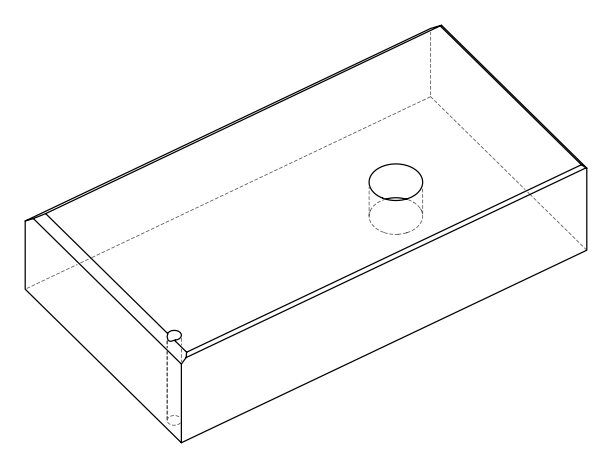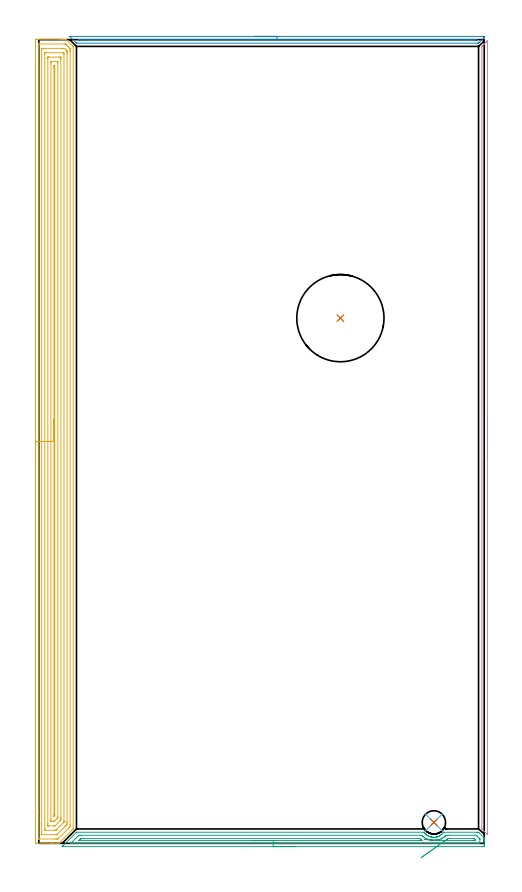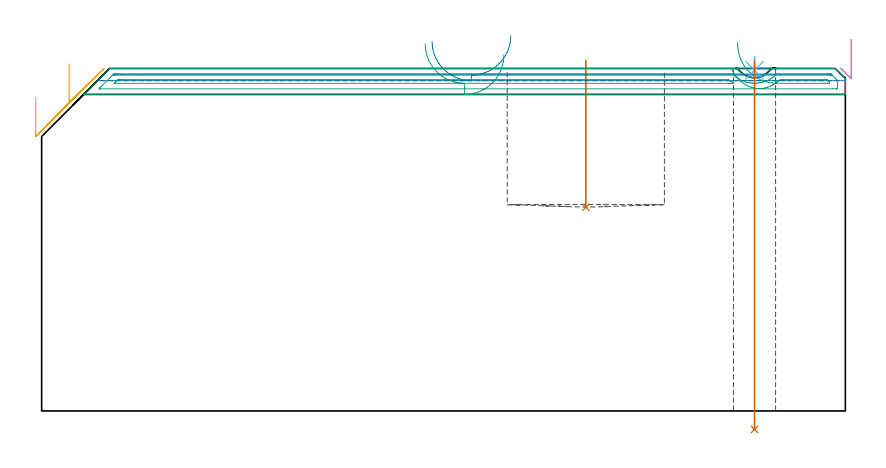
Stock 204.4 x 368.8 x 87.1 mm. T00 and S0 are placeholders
(PLAN: 7 operations, 3 tool changes, 32.3 min)
(1 INDEXABLE_INSERT_DRILL_BLIND_HOLE_FROM_SOLID | STEP1POCKET | NXT0302_035 | 0.15 min | 43751 mm3)
(2 AREA_MILL | FG_CHAMFER_SURFACE | UGT0205_001 | 3.14 min | 924 mm3)
(3 AREA_MILL_1 | FG_CHAMFER_SURFACE_1 | UGT0205_001 | 4.81 min | 4310 mm3)
(4 AREA_MILL_2 | FG_CHAMFER_SURFACE_2 | UGT0205_001 | 3.06 min | 1221 mm3)
(5 AREA_MILL_3 | FG_CHAMFER_SURFACE_3 | UGT0205_001 | 20.76 min | 54982 mm3)
(6 SPOT_DRILL | STEP1HOLE | NXT0321_9005460120000 | 0.03 min | 2 mm3)
(7 DRILL_THROUGH_HOLE_INTO_CENTER | STEP1HOLE | UGT0301_219 | 0.38 min | 7793 mm3)
(TOOL NXT0302_035 | Index. Insert Drill 40mm [880-D4000L40-05] | D40 PA176 FL200 Z2)
(TOOL UGT0205_001 | Chamfer Mill 20 x 3 x 45 deg. | D20 FL50 Z2)
(TOOL NXT0321_9005460120000 | NC Spot Drill, 142deg, 12mm, Carbide, Uncoated | D12 PA142 FL30 Z2)
(TOOL UGT0301_219 | Twist Drill 10.7 mm | D10.7 PA118 FL90 Z2)
(OP 1 INDEXABLE_INSERT_DRILL_BLIND_HOLE_FROM_SOLID)
G17 G21 G94 G90
T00 M6
G54
G17 G0 G90 X138.4 Y241. S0 M3
G43 Z97.1 H1
G94 G81 G98 Z51.8 F250. R89.1
G80
M5
M2
(OP 2 AREA_MILL)
G17 G21 G94 G90
T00 M6
G54
G17 G0 G90 X99.3 Y370.3 S1061 M3
G43 Z97.1 H0
Z94.
G94 G1 X99.338 Z93.128 F250.
X99.452 Z92.264
X99.641 Z91.412
X99.903 Z90.58
X100.237 Z89.774
X100.64 Z89.
X101.108 Z88.264
X101.64 Z87.572
X102.229 Z86.929
X102.872 Z86.34
X103.564 Z85.808
X104.3 Z85.34
X105.074 Z84.937
X105.88 Z84.603
X106.712 Z84.341
X107.564 Z84.152
X108.428 Z84.038
X109.3 Z84.
X204.253
X204.359 Y370.296 Z84.004
X204.39 Y370.294 Z84.006
X204.4 Y370.058 Z84.242
Y369.836 Z84.464
Y369.833 Z84.467
X204.39 Y369.793 Z84.505
X204.218 Y369.617 Z84.679
X204.104 Y369.503 Z84.795
X203.858 Y369.258 Z85.042
X202.024 Y367.423 Z86.876
X201.897 Y367.3 Z86.997
X201.795 Y367.202 Z87.087
X201.132 Y367.2 Z87.1
X17.468
X17.305 Y367.203 Z87.089
X17.246 Y367.255 Z87.04
X17.087 Y367.413 Z86.886
X14.313 Y370.186 Z84.111
X14.243 Y370.254 Z84.039
X14.217 Y370.292 Z84.
X14.223 Y370.293 Z83.998
X14.235 Y370.297 Z83.996
X14.284 Y370.299 Z83.999
X14.347
X14.537 Y370.3 Z84.
X109.3
Y368.886 Z85.414
X200.547 Y368.885 Z85.415
X200.804 Y368.882 Z85.418
X200.946 Y368.879 Z85.421
X201.013 Y368.874 Z85.426
X200.972 Y368.83 Z85.47
X200.903 Y368.76 Z85.54
X200.789 Y368.65 Z85.65
X200.747 Y368.621 Z85.679
X200.675 Y368.619 Z85.681
X200.52 Y368.616 Z85.684
X200.241 Y368.615 Z85.685
X199.934 Y368.614 Z85.686
X19.251
X18.944 Y368.615 Z85.685
X18.639 Y368.618 Z85.682
X18.359 Y368.621 Z85.679
X18.325 Y368.636 Z85.664
X18.285 Y368.675 Z85.625
X18.208 Y368.754 Z85.546
X18.098 Y368.879 Z85.421
X18.359 Y368.882 Z85.418
X18.667 Y368.885 Z85.415
X24.879 Y368.886 Z85.414
X109.3
X110.172 Z85.452
X111.036 Z85.566
X111.888 Z85.755
X112.72 Z86.017
X113.526 Z86.351
X114.3 Z86.754
X115.036 Z87.223
X115.728 Z87.754
X116.371 Z88.343
X116.96 Z88.986
X117.492 Z89.678
X117.96 Z90.414
X118.363 Z91.188
X118.697 Z91.994
X118.959 Z92.826
X119.148 Z93.678
X119.262 Z94.543
X119.3 Z95.414
G0 Z97.1
M5
M2
(OP 3 AREA_MILL_1)
G17 G21 G94 G90
T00 M6
G54
G17 G0 G90 X117.55 Y-1.5 S1061 M3
G43 Z97.1 H0
Z90.5
G94 G1 X117.512 Z89.628 F250.
X117.398 Z88.764
X117.209 Z87.912
X116.947 Z87.08
X116.613 Z86.274
X116.21 Z85.5
X115.742 Z84.764
X115.211 Z84.072
X114.621 Z83.429
X113.978 Z82.84
X113.286 Z82.309
X112.55 Z81.84
X111.776 Z81.437
X110.97 Z81.103
X110.138 Z80.841
X109.287 Z80.652
X108.422 Z80.538
X107.55 Z80.5
X10.935
X10.767 Y-1.496 Z80.504
X10.712 Y-1.492 Z80.506
X10.873 Y-1.327 Z80.669
X10.992 Y-1.207 Z80.791
X11.23 Y-0.97 Z81.03
X17.156 Y4.955 Z86.955
X17.305 Y5.098 Z87.087
X17.529 Y5.1 Z87.1
X176.18
X176.862 Y5.098 Z87.088
X176.995 Y4.942 Z86.94
X177.072 Y4.846 Z86.845
X177.254 Y4.619 Z86.615
X177.385 Y4.48 Z86.475
X177.517 Y4.338 Z86.335
X177.657 Y4.188 Z86.187
X177.741 Y4.109 Z86.106
X177.963 Y3.926 Z85.924
X178.019 Y3.885 Z85.882
X178.175 Y3.769 Z85.767
X178.635 Y3.471 Z85.469
X178.854 Y3.352 Z85.348
X178.946 Y3.301 Z85.299
X179.234 Y3.173 Z85.172
X179.529 Y3.06 Z85.06
X179.973 Y2.928 Z84.927
X180.028 Y2.917 Z84.915
X180.093 Y2.903 Z84.901
X180.191 Y2.885 Z84.878
X180.423 Y2.834 Z84.831
X180.635 Y2.805 Z84.804
X180.636 Y2.806
X180.858 Y2.779 Z84.771
X180.869 Y2.777 Z84.77
X180.923 Y2.773 Z84.767
X180.968 Y2.77 Z84.762
X181.093 Y2.759 Z84.756
X181.317 Y2.752 Z84.75
X181.487 Y2.759 Z84.752
X181.585 Y2.764 Z84.761
X181.611 Y2.765 Z84.764
X181.765 Y2.777 Z84.776
X182.211 Y2.84 Z84.836
X182.419 Y2.887 Z84.88
X182.561 Y2.917 Z84.913
X182.661 Y2.938 Z84.936
X182.72 Y2.956 Z84.954
X182.865 Y3.001 Z84.997
X183.105 Y3.072 Z85.071
X183.383 Y3.179 Z85.179
X183.654 Y3.301 Z85.299
X183.756 Y3.358 Z85.355
X184. Y3.491 Z85.489
X184.457 Y3.797 Z85.795
X184.894 Y4.142 Z86.138
X184.944 Y4.189 Z86.186
X185.346 Y4.618 Z86.615
X185.594 Y4.927 Z86.927
X185.619 Y4.959 Z86.959
X185.727 Y5.094 Z87.092
X185.985 Y5.1 Z87.1
X201.137
X201.795 Y5.098 Z87.087
X201.96 Y4.94 Z86.939
X204.256 Y2.644 Z84.643
X204.306 Y2.595 Z84.593
X204.39 Y2.5 Z84.495
X204.4 Y2.405 Z84.404
Y1.959 Z83.958
Y1.483 Z83.482
Y0.907 Z82.902
Y-0.275 Z81.722
X204.399 Y-0.88 Z81.113
X204.397 Y-1.468 Z80.527
X204.393 Y-1.49 Z80.505
X203.811 Y-1.5 Z80.5
X107.55
Y-0.086 Z81.914
X14.953 Y-0.085 Z81.915
X14.855 Y-0.084 Z81.916
X14.756 Y-0.082 Z81.918
X14.585 Y-0.077 Z81.923
X14.668 Y0.013 Z82.013
X14.76 Y0.108 Z82.108
X14.855 Y0.205 Z82.205
X15.205 Y0.555 Z82.555
X17.529 Y2.879 Z84.879
X17.883 Y3.231 Z85.231
X18.244 Y3.587 Z85.587
X18.334 Y3.673 Z85.673
X18.42 Y3.679 Z85.679
X19.213 Y3.685 Z85.685
X19.311
X175.289
X175.712 Y3.679 Z85.679
X175.75 Y3.649 Z85.649
X175.817 Y3.587 Z85.587
X176.18 Y3.234 Z85.234
X176.477 Y2.988 Z84.988
X176.887 Y2.693 Z84.693
X177.072 Y2.57 Z84.57
X177.408 Y2.356 Z84.356
X177.796 Y2.151 Z84.151
X177.963 Y2.072 Z84.072
X178.075 Y2.024 Z84.024
X178.637 Y1.8 Z83.8
X178.854 Y1.729 Z83.729
X178.956 Y1.698 Z83.698
X179.418 Y1.576 Z83.576
X179.746 Y1.507 Z83.507
X180.101 Y1.443 Z83.443
X180.637 Y1.376 Z83.376
X181.087 Y1.349 Z83.349
X181.528 Y1.348 Z83.348
X181.952 Y1.375 Z83.375
X182.419 Y1.433 Z83.433
X182.738 Y1.481 Z83.481
X183.311 Y1.607 Z83.607
X183.462 Y1.649 Z83.649
X183.968 Y1.8 Z83.8
X184.166 Y1.872 Z83.872
X184.202 Y1.886 Z83.886
X184.763 Y2.131 Z84.131
X185.093 Y2.309 Z84.309
X185.338 Y2.449 Z84.449
X185.712 Y2.693 Z84.693
X185.873 Y2.805 Z84.805
X185.985 Y2.887 Z84.887
X186.372 Y3.198 Z85.198
X186.514 Y3.322 Z85.322
X186.78 Y3.587 Z85.587
X186.813 Y3.619 Z85.619
X186.876 Y3.679 Z85.679
X187.669 Y3.685 Z85.685
X187.767
X200.344
X200.541 Y3.683 Z85.683
X200.672 Y3.68 Z85.68
X200.762 Y3.677 Z85.677
X200.781 Y3.661 Z85.661
X200.86 Y3.587 Z85.587
X201.137 Y3.313 Z85.313
X201.757 Y2.693 Z84.693
X202.028 Y2.422 Z84.422
X202.337 Y2.11 Z84.11
X202.373 Y2.071 Z84.071
X202.388 Y2.051 Z84.051
X202.391 Y2.023 Z84.023
X202.397 Y1.924 Z83.924
X202.399 Y1.8 Z83.8
Y0.535 Z82.535
X202.392 Y0.013 Z82.013
X202.39 Y-0.073 Z81.927
X202.225 Y-0.081 Z81.919
X202.125 Y-0.084 Z81.916
X202.028 Y-0.085 Z81.915
X201.235 Y-0.086 Z81.914
X107.55
Y1.329 Z83.329
X18.644
X18.572 Y1.33 Z83.33
X18.495 Y1.333 Z83.333
X18.447 Y1.335 Z83.335
X18.471 Y1.361 Z83.361
X18.661 Y1.558 Z83.558
X18.9 Y1.8 Z83.8
X19.106 Y2.006 Z84.006
X19.311 Y2.207 Z84.207
X19.37 Y2.259 Z84.259
X19.418 Y2.264 Z84.264
X19.522 Y2.267 Z84.267
X19.733 Y2.27 Z84.27
X20.202 Y2.271 Z84.271
X20.623
X174.398
X174.608 Y2.269 Z84.269
X174.66 Y2.267 Z84.267
X174.683 Y2.265 Z84.265
X174.729 Y2.236 Z84.236
X174.943 Y2.075 Z84.075
X175.234 Y1.855 Z83.855
X175.289 Y1.815 Z83.815
X175.31 Y1.8 Z83.8
X175.358 Y1.762 Z83.762
X175.894 Y1.335 Z83.335
X175.755 Y1.333 Z83.333
X175.289 Y1.33 Z83.33
X174.868 Y1.329 Z83.329
X107.55
X106.679 Z83.367
X105.814 Z83.48
X104.962 Z83.669
X104.13 Z83.932
X103.324 Z84.265
X102.55 Z84.668
X101.814 Z85.137
X101.122 Z85.668
X100.479 Z86.257
X99.89 Z86.901
X99.359 Z87.593
X98.89 Z88.329
X98.487 Z89.102
X98.153 Z89.908
X97.891 Z90.74
X97.702 Z91.592
X97.588 Z92.457
X97.55 Z93.329
G0 Z97.1
X175.46 Y-6.564
Z86.988
G1 X175.843 Y-6.292 Z86.252
X176.276 Y-5.985 Z85.56
X176.758 Y-5.644 Z84.917
X177.283 Y-5.272 Z84.328
X177.848 Y-4.872 Z83.798
X178.448 Y-4.446 Z83.329
X179.08 Y-3.999 Z82.927
X179.738 Y-3.532 Z82.594
X180.417 Y-3.051 Z82.332
X181.112 Y-2.559 Z82.144
X181.817 Y-2.059 Z82.03
X182.529 Y-1.555 Z81.993
X183.24 Y-1.051 Z82.031
X183.945 Y-0.551 Z82.146
X184.64 Y-0.059 Z82.335
X185.319 Y0.422 Z82.598
X185.976 Y0.888 Z82.932
X186.607 Y1.336 Z83.336
X186.688 Y1.392 Z83.392
X186.788 Y1.462 Z83.462
X186.876 Y1.521 Z83.521
X187.041 Y1.634 Z83.634
X187.279 Y1.8 Z83.8
X187.558 Y2.009 Z84.009
X187.767 Y2.168 Z84.168
X187.881 Y2.252 Z84.252
X187.903 Y2.265 Z84.265
X187.926 Y2.268 Z84.268
X187.978 Y2.27 Z84.27
X188.188 Y2.271 Z84.271
X188.659
X199.354
X199.511 Y2.27 Z84.27
X199.636 Y2.268 Z84.268
X199.715 Y2.265 Z84.265
X199.769 Y2.22 Z84.22
X200.2 Y1.8 Z83.8
X200.245 Y1.755 Z83.755
X200.333 Y1.661 Z83.661
X200.375 Y1.614 Z83.614
X200.39 Y1.565 Z83.565
X200.395 Y1.477 Z83.477
Y1.432 Z83.432
X200.386 Y1.336 Z83.336
X200.245 Y1.333 Z83.333
X199.823 Y1.33 Z83.33
X199.354 Y1.329 Z83.329
X198.933
X186.803
X186.701 Y1.332 Z83.332
X186.607 Y1.336 Z83.336
X185.739 Y1.37 Z83.408
X184.88 Y1.405 Z83.557
X184.037 Y1.438 Z83.779
X183.217 Y1.471 Z84.075
X182.426 Y1.503 Z84.441
X181.669 Y1.533 Z84.874
X180.953 Y1.562 Z85.372
X180.283 Y1.589 Z85.93
X179.665 Y1.614 Z86.545
X179.102 Y1.636 Z87.211
X178.599 Y1.656 Z87.924
X178.161 Y1.674 Z88.678
X177.79 Y1.689 Z89.467
X177.488 Y1.701 Z90.286
X177.26 Y1.71 Z91.128
X177.105 Y1.716 Z91.986
X177.026 Y1.719 Z92.855
X177.023 Z93.727
G0 Z97.1
M5
M2
(OP 4 AREA_MILL_2)
G17 G21 G94 G90
T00 M6
G54
G17 G0 G90 X205.9 Y196.15 S1061 M3
G43 Z97.1 H0
Z94.5
G94 G1 Y196.112 Z93.628 F250.
Y195.998 Z92.763
Y195.809 Z91.912
Y195.547 Z91.08
Y195.213 Z90.274
Y194.81 Z89.5
Y194.342 Z88.764
Y193.81 Z88.072
Y193.221 Z87.429
Y192.578 Z86.839
Y191.886 Z86.308
Y191.15 Z85.84
Y190.376 Z85.437
Y189.57 Z85.103
Y188.738 Z84.841
Y187.886 Z84.652
Y187.022 Z84.538
Y186.15 Z84.5
Y4.183
X205.893 Y4.019 Z84.506
X205.721 Y4.183 Z84.679
X205.508 Y4.393 Z84.892
X205.479 Y4.421 Z84.921
X203.481 Y6.418 Z86.917
X203.303 Y6.594 Z87.089
X203.3 Y7.312 Z87.1
Y364.988
X203.303 Y365.706 Z87.089
X203.481 Y365.882 Z86.917
X203.566 Y365.966 Z86.834
X204.16 Y366.562 Z86.236
X204.392 Y366.792 Z86.008
X205.04 Y367.441 Z85.357
X205.229 Y367.629 Z85.171
X205.27 Y367.67 Z85.13
X205.783 Y368.184 Z84.616
X205.87 Y368.266 Z84.529
X205.894 Y368.283 Z84.504
X205.9 Y368.266 Z84.5
Y186.15
Y185.278 Z84.538
Y184.414 Z84.652
Y183.562 Z84.841
Y182.73 Z85.103
Y181.924 Z85.437
Y181.15 Z85.84
Y180.414 Z86.308
Y179.722 Z86.839
Y179.079 Z87.429
Y178.49 Z88.072
Y177.958 Z88.764
Y177.49 Z89.5
Y177.087 Z90.274
Y176.753 Z91.08
Y176.491 Z91.912
Y176.302 Z92.763
Y176.188 Z93.628
Y176.15 Z94.5
G0 Z97.1
M5
M2
(OP 5 AREA_MILL_3)
G17 G21 G94 G90
T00 M6
G54
G17 G0 G90 X-1.5 Y174.4 S1061 M3
G43 Z97.1 H0
Z79.8
G94 G1 Y174.438 Z78.928 F250.
Y174.552 Z78.063
Y174.741 Z77.212
Y175.003 Z76.38
Y175.337 Z75.574
Y175.74 Z74.8
Y176.209 Z74.064
Y176.74 Z73.372
Y177.329 Z72.729
Y177.972 Z72.14
Y178.664 Z71.608
Y179.4 Z71.14
Y180.174 Z70.737
Y180.98 Z70.403
Y181.812 Z70.141
Y182.664 Z69.952
Y183.529 Z69.838
Y184.4 Z69.8
Y367.889
X-1.499 Y368.169 Z69.801
X-1.493 Y368.776 Z69.804
X-1.492 Y368.793 Z69.806
X-0.887 Y368.797 Z70.411
X-0.257 Y368.8 Z71.04
X9.829 Z81.123
X10.355 Z81.652
X10.722 Z82.018
X11.249 Z82.544
X11.615 Z82.909
X12.508 Z83.806
X12.691 Y368.798 Z83.988
X12.735 Y368.766 Z84.034
X15.674 Y365.826 Z86.972
X15.8 Y365.694 Z87.085
Y365.487 Z87.1
Y6.89
X15.804 Y6.613 Z87.092
X15.788 Y6.587 Z87.084
X15.196 Y5.996 Z86.496
X9.533 Y0.333 Z80.832
X9.382 Y0.181 Z80.679
X9.231 Y0.034 Z80.529
X9.195 Y0.006 Z80.492
X9.159 Y0.002 Z80.457
X9.133 Y0. Z80.431
X8.043 Z79.338
X6.783 Z78.08
X6.257 Z77.551
X5.627 Z76.923
X-1.151 Z70.147
X-1.492 Y0.01 Z69.806
X-1.5 Y0.35 Z69.799
Y0.361
Y184.4 Z69.8
X-0.086 Z71.214
Y366.473
X-0.085 Y366.565 Z71.215
X-0.08 Y366.748 Z71.22
X-0.079 Y366.792 Z71.221
X-0.071 Y366.794 Z71.229
X-0.046 Y366.797 Z71.254
X0.006 Y366.799 Z71.306
X11.615 Y366.8 Z82.915
X12.091 Y366.798 Z83.391
X12.194 Y366.794 Z83.494
X12.244 Y366.79 Z83.544
X12.344 Y366.697 Z83.644
X12.508 Y366.54 Z83.808
X12.669 Y366.381 Z83.969
X13.401 Y365.649 Z84.701
X13.563 Y365.487 Z84.863
X14.294 Y364.748 Z85.594
X14.369 Y364.669 Z85.669
X14.379 Y364.592 Z85.679
X14.381 Y364.505 Z85.681
X14.385 Y363.698 Z85.685
X14.386 Y363.606 Z85.686
X14.385 Y8.587 Z85.685
X14.381 Y7.785 Z85.681
X14.379 Y7.699 Z85.679
X14.368 Y7.63 Z85.668
X14.294 Y7.551 Z85.594
X13.966 Y7.218 Z85.266
X13.641 Y6.89 Z84.941
X9.052 Y2.302 Z80.352
X8.936 Y2.188 Z80.236
X8.801 Y2.059 Z80.101
X8.754 Y2.015 Z80.054
X8.698 Y2.01 Z79.998
X8.459 Y2.003 Z79.759
X8.043 Y2.001 Z79.343
X7.569 Y2. Z78.869
X0.424 Z71.724
X0.006 Y2.004 Z71.306
X-0.053 Y2.007 Z71.247
X-0.068 Y2.009 Z71.232
X-0.079 Y2.025 Z71.221
X-0.082 Y2.143 Z71.218
X-0.085 Y2.327 Z71.215
X-0.086 Y13.879 Z71.214
Y184.4
X1.328 Z72.628
X1.329 Y364.592 Z72.629
X1.331 Y364.708 Z72.631
X1.333 Y364.765 Z72.633
X1.335 Y364.786 Z72.635
X1.378 Y364.79 Z72.678
X1.587 Y364.798 Z72.887
X1.792 Y364.799 Z73.092
X2.478 Y364.8 Z73.778
X10.722 Z82.022
X11.41 Y364.797 Z82.71
X11.615 Y364.79 Z82.915
X11.809 Y364.779 Z83.109
X12.004 Y364.592 Z83.304
X12.508 Y364.091 Z83.808
X12.897 Y363.698 Z84.197
X12.953 Y363.636 Z84.253
X12.964 Y363.58 Z84.264
X12.967 Y363.466 Z84.267
X12.97 Y363.235 Z84.27
X12.971 Y362.804 Z84.271
Y362.34
Y10.004
X12.97 Y9.573 Z84.27
X12.968 Y9.112 Z84.268
X12.964 Y8.679 Z84.264
X12.74 Y8.447 Z84.04
X12.508 Y8.209 Z83.808
X12.297 Y7.996 Z83.597
X12.086 Y7.785 Z83.386
X8.507 Y4.208 Z79.807
X8.351 Y4.058 Z79.651
X8.306 Y4.018 Z79.606
X8.242 Y4.008 Z79.542
X8.043 Y4.004 Z79.343
X7.357 Y4. Z78.657
X7.15 Z78.45
X1.792 Y4.001 Z73.092
X1.585 Y4.002 Z72.885
X1.447 Y4.006 Z72.747
X1.342 Y4.01 Z72.642
X1.335 Y4.054 Z72.635
X1.333 Y4.208 Z72.633
X1.329 Y4.671 Z72.629
X1.328 Y9.199 Z72.628
Y184.4
X2.743 Z74.043
Y361.91
X2.749 Y362.74 Z74.049
X2.751 Y362.79 Z74.051
X2.8 Y362.793 Z74.1
X2.911 Y362.797 Z74.211
X3.133 Y362.799 Z74.433
X3.578 Y362.8 Z74.878
X10.722 Z82.022
X11.168 Y362.797 Z82.468
X11.279 Y362.794 Z82.579
X11.333 Y362.79 Z82.633
X11.372 Y362.767 Z82.672
X11.471 Y362.673 Z82.771
X11.518 Y362.626 Z82.818
X11.544 Y362.596 Z82.844
X11.55 Y362.555 Z82.85
X11.557 Y361.91 Z82.857
Y10.467
X11.555 Y10.049 Z82.855
X11.553 Y9.84 Z82.853
X11.55 Y9.738 Z82.85
X11.54 Y9.7 Z82.84
X11.516 Y9.673 Z82.816
X11.423 Y9.573 Z82.723
X8.392 Y6.541 Z79.692
X8.043 Y6.192 Z79.343
X7.944 Y6.095 Z79.244
X7.89 Y6.046 Z79.19
X7.861 Y6.021 Z79.161
X7.816 Y6.01 Z79.116
X7.595 Y6.006 Z78.895
X7.15 Y6. Z78.45
X3.132 Y6.001 Z74.432
X2.911 Y6.003 Z74.211
X2.8 Y6.007 Z74.1
X2.751 Y6.01 Z74.051
X2.75 Y6.048 Z74.05
X2.743 Y6.832 Z74.043
Y6.89
Y184.4
X4.157 Z75.457
Y360.121
X4.158 Y360.434 Z75.458
X4.163 Y360.75 Z75.463
X4.164 Y360.785 Z75.464
X4.176 Y360.79 Z75.476
X4.217 Y360.795 Z75.517
X4.302 Y360.798 Z75.602
X4.471 Y360.8 Z75.771
X4.686 Z75.986
X9.151 Z80.451
X9.829 Y360.798 Z81.129
X10.048 Y360.796 Z81.348
X10.124 Y360.79 Z81.424
X10.136 Y360.768 Z81.436
X10.138 Y360.705 Z81.438
X10.142 Y360.121 Z81.442
X10.143 Y359.807 Z81.443
Y11.942
X10.142 Y11.362 Z81.442
X10.14 Y11.05 Z81.44
X10.136 Y10.762 Z81.436
X9.868 Y10.467 Z81.168
X9.849 Y10.447 Z81.149
X9.829 Y10.427 Z81.129
X8.043 Y8.641 Z79.343
X7.613 Y8.215 Z78.913
X7.457 Y8.064 Z78.757
X7.401 Y8.012 Z78.701
X7.319 Y8.008 Z78.619
X7.15 Y8.003 Z78.45
X6.935 Y8. Z78.235
X4.471 Y8.002 Z75.771
X4.252 Y8.004 Z75.552
X4.176 Y8.01 Z75.476
X4.164 Y8.033 Z75.464
X4.161 Y8.095 Z75.461
X4.158 Y8.679 Z75.458
X4.157 Y8.993 Z75.457
Y184.4
X5.571 Z76.871
Y358.125
X5.572 Y358.333 Z76.872
X5.576 Y358.676 Z76.876
X5.578 Y358.76 Z76.878
X5.584 Y358.79 Z76.884
X5.635 Y358.793 Z76.935
X5.792 Y358.798 Z77.092
X8.043 Y358.8 Z79.343
X8.471 Y358.798 Z79.771
X8.677 Y358.791 Z79.977
X8.722 Y358.789 Z80.022
X8.724 Y358.712 Z80.024
X8.727 Y358.541 Z80.027
X8.728 Y358.333 Z80.028
X8.729 Y357.646 Z80.029
X8.728 Y12.256 Z80.028
X8.726 Y11.913 Z80.026
X8.724 Y11.827 Z80.024
X8.722 Y11.788 Z80.022
X8.704 Y11.763 Z80.004
X8.622 Y11.676 Z79.922
X8.314 Y11.362 Z79.614
X7.419 Y10.467 Z78.719
X7.283 Y10.334 Z78.583
X7.15 Y10.207 Z78.45
X6.935 Y10.01 Z78.235
X6.72 Y10.004 Z78.02
X6.257 Y10.001 Z77.557
X5.829 Y10.002 Z77.129
X5.623 Y10.009 Z76.923
X5.578 Y10.011 Z76.878
X5.576 Y10.088 Z76.876
X5.572 Y10.259 Z76.872
X5.571 Y10.467 Z76.871
Y11.154
Y184.4
X6.985 Z78.285
Y355.815
X6.986 Y356.544 Z78.286
X6.988 Y356.706 Z78.288
X6.992 Y356.762 Z78.292
X6.996 Y356.79 Z78.296
X7.023 Y356.792 Z78.323
X7.15 Y356.796 Z78.45
X7.235 Y356.794 Z78.535
X7.297 Y356.79 Z78.597
X7.308 Y356.708 Z78.608
X7.311 Y356.544 Z78.611
X7.313 Y356.38 Z78.613
X7.315 Y355.65 Z78.615
Y355.485
X7.314 Y13.88 Z78.614
X7.313 Y13.15 Z78.613
X7.312 Y12.988 Z78.612
X7.308 Y12.826 Z78.608
X7.15 Y12.654 Z78.45
X7.065 Y12.566 Z78.365
X6.997 Y12.502 Z78.297
X6.993 Y12.501 Z78.293
X6.991 Y12.505 Z78.291
X6.988 Y12.561 Z78.288
X6.986 Y12.655 Z78.286
X6.985 Y19.368 Z78.285
Y184.4
Y185.272 Z78.323
Y186.137 Z78.437
Y186.988 Z78.626
Y187.82 Z78.888
Y188.626 Z79.222
Y189.4 Z79.625
Y190.136 Z80.094
Y190.828 Z80.625
Y191.471 Z81.214
Y192.061 Z81.857
Y192.592 Z82.55
Y193.06 Z83.285
Y193.463 Z84.059
Y193.797 Z84.865
Y194.059 Z85.697
Y194.248 Z86.549
Y194.362 Z87.414
Y194.4 Z88.285
G0 Z97.1
M5
M2
(OP 6 SPOT_DRILL)
G17 G21 G94 G90
T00 M6
G54
G17 G0 G90 X181.3 Y9.6 S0 M3
G43 Z97.1 H0
G94 G81 G98 Z86.639 F250. R90.1
G80
M5
M2
(OP 7 DRILL_THROUGH_HOLE_INTO_CENTER)
G17 G21 G94 G90
T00 M6
G54
G17 G0 G90 X181.3 Y9.6 S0 M3
G43 Z97.1 H0
G94 G73 G98 Z-4.715 F250. Q10.202 R89.1
G80
M5
M2
